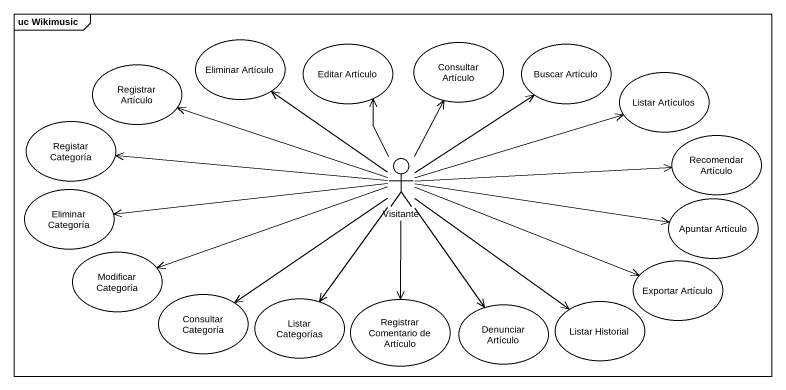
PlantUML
@startuml
mainframe uc Wikimusic
usecase "Eliminar Artículo" as Eliminar_Artículo
usecase "Editar Artículo" as Editar_Artículo
usecase "Consultar Artículo" as Consultar_Artículo
usecase "Buscar Artículo" as Buscar_Artículo
usecase "Registrar Artículo" as Registrar_Artículo
usecase "Listar Artículos" as Listar_Artículos
usecase "Registar Categoría" as Registar_Categoría
usecase "Recomendar Artículo" as Recomendar_Artículo
actor Visitante
usecase "Eliminar Categoría" as Eliminar_Categoría
usecase "Apuntar Artículo" as Apuntar_Artículo
usecase "Modificar Categoría" as Modificar_Categoría
usecase "Exportar Artículo" as Exportar_Artículo
usecase "Consultar Categoría" as Consultar_Categoría
usecase "Listar Categorías" as Listar_Categorías
usecase "Registrar Comentario de Artículo" as Registrar_Comentario_de
usecase "Denunciar Artículo" as Denunciar_Artículo
usecase "Listar Historial" as Listar_Historial
Eliminar_Artículo <-- Visitante
Editar_Artículo <-- Visitante
Consultar_Artículo <-- Visitante
Buscar_Artículo <-- Visitante
Registrar_Artículo <-right- Visitante
Listar_Artículos <-left- Visitante
Registar_Categoría <-right- Visitante
Recomendar_Artículo <-left- Visitante
Eliminar_Categoría <-right- Visitante
Apuntar_Artículo <-left- Visitante
Modificar_Categoría <-right- Visitante
Exportar_Artículo <-left- Visitante
Consultar_Categoría <-up- Visitante
Listar_Categorías <-up- Visitante
Registrar_Comentario_de <-up- Visitante
Denunciar_Artículo <-up- Visitante
Listar_Historial <-up- Visitante
@enduml
